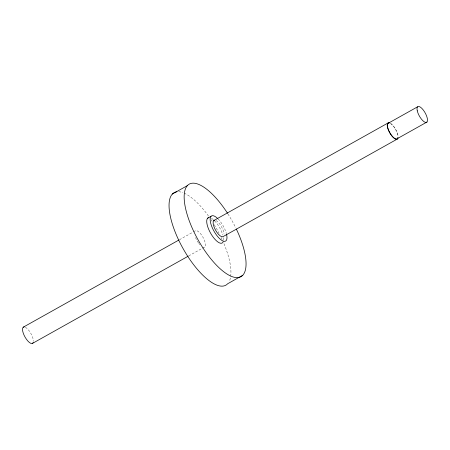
<?xml version="1.0" encoding="UTF-8"?>
<svg xmlns="http://www.w3.org/2000/svg" width="450" height="450" viewBox="0 0 450 450"><rect width="100%" height="100%" fill="white"/><g stroke="black" fill="none" stroke-linecap="round" stroke-linejoin="round"><path stroke-width="0.34" stroke-dasharray="2.25 1.69" d="M179.409 239.749L192.876 232.206M193.489 231.862L195.328 230.833A9.326 3.426 60.8 0 1 203.4 238.022A9.326 3.426 60.8 0 1 203.754 247.219M188.724 255.898L204.643 246.982M215.977 220.551A9.326 3.426 60.8 0 1 224.01 234.045M390.954 123.598A9.326 3.426 60.8 0 1 398.002 137.964M218.081 218.931A14.417 5.299 60.8 0 1 226.417 233.691M390.173 123.345A8.989 3.302 60.8 0 1 397.912 136.35M178.74 191.717A53.004 19.479 60.8 0 1 182.981 192.69M184.118 193.151A53.004 19.479 60.8 0 1 208.62 216.225M210.943 219.561A53.004 19.479 60.8 0 1 212.074 221.271M214.262 224.741A53.004 19.479 60.8 0 1 219.043 233.207M221.186 237.493A53.004 19.479 60.8 0 1 222.053 239.344M223.959 243.686A53.004 19.479 60.8 0 1 229.084 281.745M227.953 213.947A53.004 19.479 60.8 0 1 235.732 227.796M211.461 218.312A14.417 5.299 60.8 0 1 214.206 220.427M214.639 220.86A14.417 5.299 60.8 0 1 222.806 234.996M223.403 237.667A14.417 5.299 60.8 0 1 223.526 240.165M199.862 244.643A9.326 3.426 60.8 0 1 198.799 243.354M198.456 242.888A9.326 3.426 60.8 0 1 195.587 237.623M25.329 327.274A9.326 3.426 60.8 0 1 33.401 341.263"/><path stroke-width="0.67" d="M172.316 194.057L187.453 185.58M207.596 218.233L211.039 216.304M23.293 327.167L178.796 240.086M213.694 220.612L387.793 123.12M387.973 123.407L417.561 106.836M397.356 138.623L426.949 122.051M397.536 138.909L223.436 236.396A9.326 3.426 60.8 0 1 215.499 230.046A9.326 3.426 60.8 0 1 214.493 220.208M32.608 343.322L188.111 256.241M242.797 275.282L227.655 283.759A53.004 19.479 60.8 0 1 182.571 247.674A53.004 19.479 60.8 0 1 176.861 191.768M226.564 234.292A14.417 5.299 60.8 0 1 220.646 239.535A14.417 5.299 60.8 0 1 210.274 221.175A14.417 5.299 60.8 0 1 217.643 218.498M398.002 137.964A9.326 3.426 60.8 0 1 389.599 132.559A9.326 3.426 60.8 0 1 389.672 122.878M397.811 137.711A8.989 3.302 60.8 0 1 390.302 133.515A8.989 3.302 60.8 0 1 388.744 123.019M236.323 229.016A53.004 19.479 60.8 0 1 227.374 274.269A53.004 19.479 60.8 0 1 184.151 196.869A53.004 19.479 60.8 0 1 227.588 213.368M223.194 241.746A14.417 5.299 60.8 0 1 211.016 233.91A14.417 5.299 60.8 0 1 208.834 217.609M33.182 342.54A9.326 3.426 60.8 0 1 25.116 337.202A9.326 3.426 60.8 0 1 24.182 326.936M417.268 110.835A8.989 3.302 60.8 0 0 426.178 122.439A8.989 3.302 60.8 0 0 423.321 110.059A8.989 3.302 60.8 0 0 417.268 110.835"/></g></svg>
